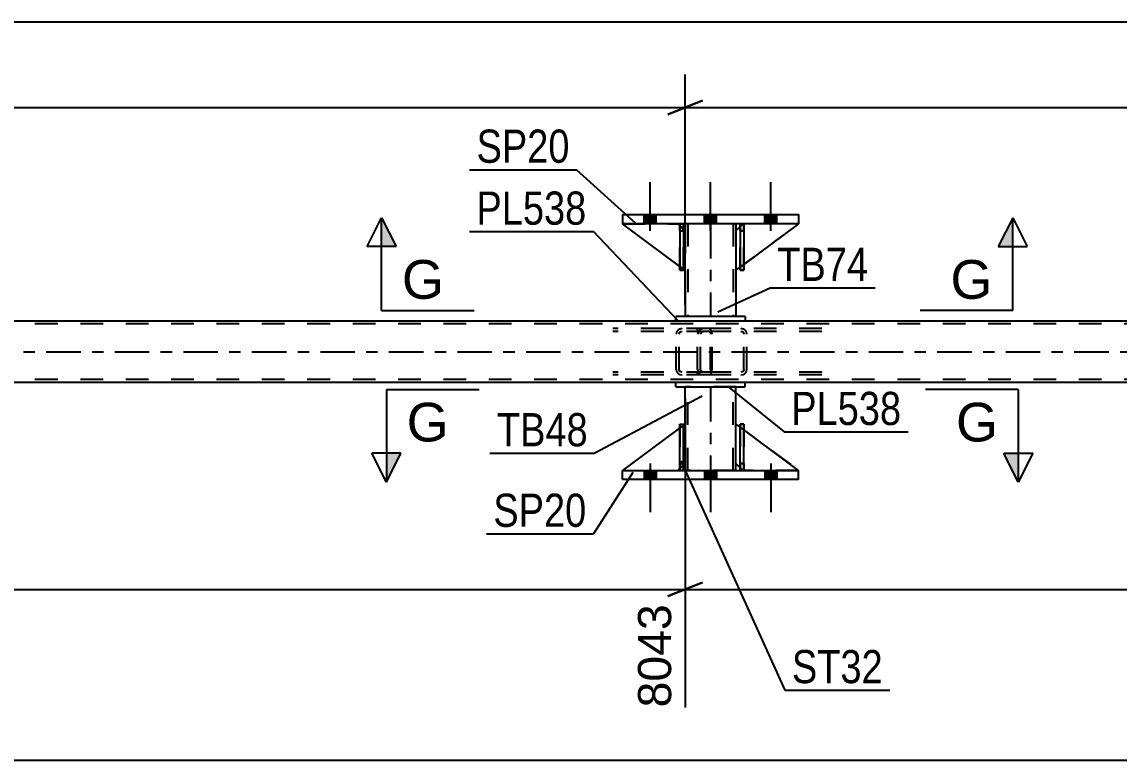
# Model space of a CAD drawing. Header units: millimetres. Extents: x 0 to 841, y 0 to 594.
# Drawn here: x 274.4 to 369.2, y 203.6 to 267.3 of the extents above; entities that cross this region are included whole.
import ezdxf

# ---------------------------------------------------------------- set-up
doc = ezdxf.new("R2010")
doc.units = ezdxf.units.MM
doc.linetypes.add('DXK_LINE_DOT2', pattern=[3.9198, 1.9599, -1.9599])
doc.linetypes.add('DXK_LINE_DOT3', pattern=[5.9187, 2.979, -0.9799, 0.9799, -0.9799])
doc.styles.add('Arial', font='ARIAL.TTF', dxfattribs={"height": 0.2})
doc.styles.add('Arial Narrow', font='ARIALN.TTF', dxfattribs={"height": 0.2})

# ---------------------------------------------------------------- blocks, each defined once
blk = doc.blocks.new('Part-317662454-4743 - 4581')
at = {"color": 2, "linetype": 'Continuous'}
for p, q in [((331.231, 246.204), (326.277, 249.873)), ((331.231, 249.719), (331.077, 249.873)), ((331.677, 249.273), (331.551, 249.399)), ((331.677, 249.273), (331.677, 249.273)), ((331.677, 245.873), (331.677, 249.273)), ((331.551, 245.967), (331.677, 245.873)), ((331.677, 245.873), (331.677, 245.873))]:
    blk.add_line(p, q, dxfattribs=at)
at = {"color": 7, "linetype": 'DXK_LINE_DOT2'}
for p, q in [((331.077, 249.873), (326.277, 249.873)), ((326.277, 249.873), (326.277, 249.873)), ((331.077, 249.873), (331.677, 249.273)), ((331.551, 249.399), (331.231, 249.719)), ((331.677, 249.273), (331.677, 245.873)), ((331.551, 245.967), (331.231, 246.204))]:
    blk.add_line(p, q, dxfattribs=at)
blk = doc.blocks.new('Part-317662454-4679 - 4581')
at = {"color": 2, "linetype": 'Continuous'}
for p, q in [((331.231, 232.261), (326.277, 228.592)), ((331.677, 232.592), (331.551, 232.498)), ((331.677, 229.192), (331.677, 232.592)), ((331.231, 228.746), (331.077, 228.592)), ((331.677, 229.192), (331.551, 229.066)), ((331.677, 229.192), (331.677, 229.192))]:
    blk.add_line(p, q, dxfattribs=at)
at = {"color": 7, "linetype": 'DXK_LINE_DOT2'}
for p, q in [((331.551, 232.498), (331.231, 232.261)), ((331.677, 229.192), (331.677, 232.592)), ((326.277, 228.592), (326.277, 228.592)), ((326.277, 228.592), (331.077, 228.592)), ((331.677, 229.192), (331.077, 228.592)), ((331.551, 229.066), (331.231, 228.746))]:
    blk.add_line(p, q, dxfattribs=at)
blk = doc.blocks.new('Part-317662454-4615 - 4581')
at = {"color": 7, "linetype": 'DXK_LINE_DOT2'}
for p, q in [((331.231, 249.273), (331.231, 249.873)), ((331.231, 249.873), (331.231, 249.873)), ((331.231, 249.873), (331.231, 245.873)), ((331.231, 249.873), (331.551, 249.873)), ((331.231, 245.873), (331.231, 249.273)), ((331.231, 249.273), (331.551, 249.273)), ((331.551, 249.873), (331.551, 249.273)), ((331.551, 245.873), (331.551, 249.873)), ((331.551, 249.273), (331.551, 245.873)), ((331.231, 245.873), (331.551, 245.873))]:
    blk.add_line(p, q, dxfattribs=at)
blk = doc.blocks.new('Part-317662454-4742 - 4581')
at = {"color": 7, "linetype": 'DXK_LINE_DOT2'}
for p, q in [((331.677, 245.873), (326.277, 249.873)), ((326.277, 249.873), (331.077, 249.873)), ((331.077, 249.873), (331.677, 249.273)), ((331.677, 249.273), (331.077, 249.873)), ((331.677, 249.273), (331.677, 245.873)), ((331.677, 249.273), (331.677, 249.273)), ((331.677, 249.273), (331.677, 245.873))]:
    blk.add_line(p, q, dxfattribs=at)
blk = doc.blocks.new('Part-317662454-4678 - 4581')
at = {"color": 7, "linetype": 'DXK_LINE_DOT2'}
for p, q in [((331.677, 232.592), (326.277, 228.592)), ((331.677, 229.192), (331.677, 232.592)), ((331.677, 232.592), (331.677, 229.192)), ((326.277, 228.592), (331.077, 228.592)), ((331.077, 228.592), (331.677, 229.192)), ((331.677, 229.192), (331.077, 228.592)), ((331.677, 229.192), (331.677, 229.192))]:
    blk.add_line(p, q, dxfattribs=at)
blk = doc.blocks.new('Part-317662454-4614 - 4581')
at = {"color": 7, "linetype": 'DXK_LINE_DOT2'}
for p, q in [((336.431, 249.273), (336.431, 249.873)), ((336.431, 249.873), (336.431, 249.873)), ((336.431, 249.873), (336.431, 245.873)), ((336.431, 249.873), (336.751, 249.873)), ((336.431, 245.873), (336.431, 249.273)), ((336.431, 249.273), (336.751, 249.273)), ((336.751, 249.873), (336.751, 249.273)), ((336.751, 245.873), (336.751, 249.873)), ((336.751, 249.273), (336.751, 245.873)), ((336.431, 245.873), (336.751, 245.873))]:
    blk.add_line(p, q, dxfattribs=at)
blk = doc.blocks.new('Part-317662454-4616 - 4581')
at = {"color": 2, "linetype": 'Continuous'}
for p, q in [((336.751, 249.873), (336.43, 249.873)), ((336.431, 249.873), (336.43, 245.873)), ((336.75, 249.873), (336.751, 249.873)), ((336.751, 249.873), (336.75, 245.873)), ((336.75, 245.873), (336.43, 245.873))]:
    blk.add_line(p, q, dxfattribs=at)
at = {"color": 7, "linetype": 'DXK_LINE_DOT2'}
for p, q in [((336.43, 249.873), (336.43, 249.273)), ((336.75, 249.273), (336.43, 249.273)), ((336.43, 249.273), (336.43, 245.873)), ((336.431, 249.873), (336.431, 249.873)), ((336.75, 249.273), (336.75, 249.873)), ((336.75, 245.873), (336.75, 249.273)), ((336.751, 249.873), (336.751, 249.873))]:
    blk.add_line(p, q, dxfattribs=at)
blk = doc.blocks.new('Part-317662454-4617 - 4581')
at = {"color": 7, "linetype": 'DXK_LINE_DOT2'}
for p, q in [((336.751, 232.592), (336.431, 232.592)), ((336.431, 229.192), (336.431, 232.592)), ((336.431, 228.592), (336.431, 232.592)), ((336.751, 232.592), (336.751, 229.192)), ((336.751, 228.592), (336.751, 232.592)), ((336.751, 229.192), (336.431, 229.192)), ((336.431, 228.592), (336.431, 229.192)), ((336.751, 228.592), (336.431, 228.592)), ((336.751, 229.192), (336.751, 228.592)), ((336.751, 228.592), (336.751, 228.592))]:
    blk.add_line(p, q, dxfattribs=at)
blk = doc.blocks.new('Part-317662454-4711 - 4581')
at = {"color": 2, "linetype": 'Continuous'}
for p, q in [((336.077, 229.192), (336.077, 232.592)), ((336.077, 232.592), (336.43, 232.33)), ((341.477, 228.592), (336.75, 232.093)), ((336.431, 228.839), (336.077, 229.192))]:
    blk.add_line(p, q, dxfattribs=at)
at = {"color": 7, "linetype": 'DXK_LINE_DOT2'}
for p, q in [((336.75, 232.093), (336.43, 232.33)), ((336.431, 228.839), (336.677, 228.592)), ((336.677, 228.592), (341.477, 228.592))]:
    blk.add_line(p, q, dxfattribs=at)
blk = doc.blocks.new('Part-317662454-4716 - 4581')
at = {"color": 2, "linetype": 'Continuous'}
for p, q in [((326.277, 250.673), (326.277, 249.873)), ((326.277, 250.673), (341.477, 250.673)), ((341.477, 250.673), (341.477, 249.873)), ((341.477, 249.873), (326.277, 249.873))]:
    blk.add_line(p, q, dxfattribs=at)
blk = doc.blocks.new('Part-317662454-4653 - 4581')
at = {"color": 2, "linetype": 'Continuous'}
for p, q in [((331.551, 249.873), (331.231, 249.873)), ((331.231, 249.873), (331.231, 245.873)), ((331.551, 249.873), (331.551, 249.873)), ((331.551, 249.873), (331.551, 245.873)), ((331.551, 245.873), (331.231, 245.873))]:
    blk.add_line(p, q, dxfattribs=at)
at = {"color": 7, "linetype": 'DXK_LINE_DOT2'}
for p, q in [((331.231, 249.873), (331.231, 249.273)), ((331.231, 249.873), (331.231, 249.873)), ((331.551, 249.273), (331.231, 249.273)), ((331.231, 249.273), (331.231, 245.873)), ((331.551, 249.273), (331.551, 249.873)), ((331.551, 249.873), (331.551, 249.873)), ((331.551, 245.873), (331.551, 249.273))]:
    blk.add_line(p, q, dxfattribs=at)
blk = doc.blocks.new('Part-317662454-4674 - 4581')
at = {"color": 2, "linetype": 'Continuous'}
for p, q in [((336.43, 249.627), (336.077, 249.273)), ((336.077, 249.273), (336.077, 245.873)), ((341.477, 249.873), (336.75, 246.372)), ((336.077, 245.873), (336.43, 246.135))]:
    blk.add_line(p, q, dxfattribs=at)
at = {"color": 7, "linetype": 'DXK_LINE_DOT2'}
for p, q in [((336.677, 249.873), (336.43, 249.627)), ((341.477, 249.873), (336.677, 249.873)), ((341.477, 249.873), (341.477, 249.873)), ((341.477, 249.873), (341.477, 249.873)), ((336.75, 246.372), (336.43, 246.135))]:
    blk.add_line(p, q, dxfattribs=at)
blk = doc.blocks.new('Part-317662454-4741 - 4581')
at = {"color": 2, "linetype": 'Continuous'}
for p, q in [((336.877, 241.873), (330.877, 241.873)), ((330.877, 241.473), (330.877, 241.873)), ((336.877, 241.873), (336.877, 241.473)), ((336.877, 241.473), (330.877, 241.473))]:
    blk.add_line(p, q, dxfattribs=at)
blk = doc.blocks.new('Part-317662454-4709 - 4581')
at = {"color": 2, "linetype": 'Continuous'}
for p, q in [((331.677, 249.873), (331.677, 249.273)), ((336.077, 249.873), (336.077, 249.273)), ((331.677, 245.873), (331.677, 241.873)), ((336.077, 245.873), (336.077, 241.873))]:
    blk.add_line(p, q, dxfattribs=at)
at = {"color": 7, "linetype": 'DXK_LINE_DOT2'}
for p, q in [((336.077, 249.873), (331.677, 249.873)), ((331.677, 249.273), (331.677, 245.873)), ((331.917, 249.873), (331.917, 241.873)), ((335.837, 249.873), (335.837, 241.873)), ((336.077, 249.273), (336.077, 245.873)), ((336.077, 241.873), (331.677, 241.873))]:
    blk.add_line(p, q, dxfattribs=at)
at = {"color": 7, "linetype": 'DXK_LINE_DOT3'}
blk.add_line((333.877, 249.873), (333.877, 241.873), dxfattribs=at)
blk = doc.blocks.new('Part-317662454-4710 - 4581')
at = {"color": 7, "linetype": 'DXK_LINE_DOT2'}
for p, q in [((336.077, 229.192), (336.077, 232.592)), ((336.077, 232.592), (341.477, 228.592)), ((336.677, 228.592), (336.077, 229.192)), ((341.477, 228.592), (336.677, 228.592))]:
    blk.add_line(p, q, dxfattribs=at)
blk = doc.blocks.new('Part-317662454-4721 - 4581')
at = {"color": 2, "linetype": 'Continuous'}
for p, q in [((326.277, 227.792), (326.277, 228.592)), ((326.277, 228.592), (341.477, 228.592)), ((341.477, 227.792), (341.477, 228.592)), ((341.477, 227.792), (326.277, 227.792))]:
    blk.add_line(p, q, dxfattribs=at)
blk = doc.blocks.new('Part-317662454-4722 - 4581')
at = {"color": 7, "linetype": 'DXK_LINE_DOT2'}
for p, q in [((336.677, 249.873), (336.077, 249.273)), ((336.077, 245.873), (341.477, 249.873)), ((336.077, 249.273), (336.077, 245.873)), ((341.477, 249.873), (336.677, 249.873))]:
    blk.add_line(p, q, dxfattribs=at)
blk = doc.blocks.new('Part-317662454-4770 - 4581')
at = {"color": 2, "linetype": 'Continuous'}
for p, q in [((728.274, 241.473), (69.358, 241.473)), ((728.274, 236.193), (69.358, 236.193))]:
    blk.add_line(p, q, dxfattribs=at)
at = {"color": 7, "linetype": 'DXK_LINE_DOT2'}
for p, q in [((728.274, 241.233), (69.358, 241.233)), ((728.274, 236.433), (69.358, 236.433))]:
    blk.add_line(p, q, dxfattribs=at)
at = {"color": 7, "linetype": 'DXK_LINE_DOT3'}
blk.add_line((69.358, 238.833), (728.274, 238.833), dxfattribs=at)
blk = doc.blocks.new('Bolt-317662454-4785 - 4581')
at = {"linetype": 'Continuous'}
for points in [[(329.197, 250.673), (328.157, 250.673), (328.157, 249.873), (329.197, 249.873)], [(329.197, 250.673), (328.157, 250.673), (328.157, 249.873), (329.197, 249.873)], [(329.197, 250.673), (328.157, 250.673), (328.157, 249.873), (329.197, 249.873)], [(334.397, 250.673), (333.357, 250.673), (333.357, 249.873), (334.397, 249.873)], [(334.397, 250.673), (333.357, 250.673), (333.357, 249.873), (334.397, 249.873)], [(339.597, 250.673), (338.557, 250.673), (338.557, 249.873), (339.597, 249.873)], [(339.597, 250.673), (338.557, 250.673), (338.557, 249.873), (339.597, 249.873)], [(339.597, 250.673), (338.557, 250.673), (338.557, 249.873), (339.597, 249.873)]]:
    blk.add_hatch(color=1, dxfattribs=at).paths.add_polyline_path(points)
at = {"color": 1, "linetype": 'Continuous'}
for p, q in [((328.677, 249.273), (328.677, 253.473)), ((328.677, 249.273), (328.677, 253.473)), ((328.677, 249.273), (328.677, 253.473)), ((333.877, 249.273), (333.877, 253.473)), ((333.877, 249.273), (333.877, 253.473)), ((339.077, 249.273), (339.077, 253.473)), ((339.077, 249.273), (339.077, 253.473)), ((339.077, 249.273), (339.077, 253.473)), ((328.157, 249.873), (328.157, 250.673)), ((328.157, 249.873), (328.157, 250.673)), ((328.157, 249.873), (328.157, 250.673)), ((329.197, 249.873), (329.197, 250.673)), ((329.197, 249.873), (329.197, 250.673)), ((329.197, 249.873), (329.197, 250.673)), ((333.357, 249.873), (333.357, 250.673)), ((333.357, 249.873), (333.357, 250.673)), ((334.397, 249.873), (334.397, 250.673)), ((334.397, 249.873), (334.397, 250.673)), ((338.557, 249.873), (338.557, 250.673)), ((338.557, 249.873), (338.557, 250.673)), ((338.557, 249.873), (338.557, 250.673)), ((339.597, 249.873), (339.597, 250.673)), ((339.597, 249.873), (339.597, 250.673)), ((339.597, 249.873), (339.597, 250.673))]:
    blk.add_line(p, q, dxfattribs=at)
blk = doc.blocks.new('Bolt-317662454-4786 - 4581')
at = {"linetype": 'Continuous'}
for points in [[(328.157, 227.792), (329.197, 227.792), (329.197, 228.592), (328.157, 228.592)], [(328.157, 227.792), (329.197, 227.792), (329.197, 228.592), (328.157, 228.592)], [(328.157, 227.792), (329.197, 227.792), (329.197, 228.592), (328.157, 228.592)], [(333.357, 227.792), (334.397, 227.792), (334.397, 228.592), (333.357, 228.592)], [(333.357, 227.792), (334.397, 227.792), (334.397, 228.592), (333.357, 228.592)], [(338.557, 227.792), (339.597, 227.792), (339.597, 228.592), (338.557, 228.592)], [(338.557, 227.792), (339.597, 227.792), (339.597, 228.592), (338.557, 228.592)], [(338.557, 227.792), (339.597, 227.792), (339.597, 228.592), (338.557, 228.592)]]:
    blk.add_hatch(color=1, dxfattribs=at).paths.add_polyline_path(points)
at = {"color": 1, "linetype": 'Continuous'}
for p, q in [((328.157, 228.592), (328.157, 227.792)), ((328.157, 228.592), (328.157, 227.792)), ((328.157, 228.592), (328.157, 227.792)), ((328.677, 229.192), (328.677, 224.992)), ((328.677, 229.192), (328.677, 224.992)), ((328.677, 229.192), (328.677, 224.992)), ((329.197, 228.592), (329.197, 227.792)), ((329.197, 228.592), (329.197, 227.792)), ((329.197, 228.592), (329.197, 227.792)), ((333.357, 228.592), (333.357, 227.792)), ((333.357, 228.592), (333.357, 227.792)), ((333.877, 229.192), (333.877, 224.992)), ((333.877, 229.192), (333.877, 224.992)), ((334.397, 228.592), (334.397, 227.792)), ((334.397, 228.592), (334.397, 227.792)), ((338.557, 228.592), (338.557, 227.792)), ((338.557, 228.592), (338.557, 227.792)), ((338.557, 228.592), (338.557, 227.792)), ((339.077, 229.192), (339.077, 224.992)), ((339.077, 229.192), (339.077, 224.992)), ((339.077, 229.192), (339.077, 224.992)), ((339.597, 228.592), (339.597, 227.792)), ((339.597, 228.592), (339.597, 227.792)), ((339.597, 228.592), (339.597, 227.792))]:
    blk.add_line(p, q, dxfattribs=at)
blk = doc.blocks.new('Part-317662454-4794 - 4581')
at = {"color": 2, "linetype": 'Continuous'}
for p, q in [((331.231, 228.592), (331.231, 232.592)), ((331.231, 232.592), (331.551, 232.592)), ((331.551, 228.592), (331.551, 232.592)), ((331.231, 228.592), (331.231, 228.592)), ((331.551, 228.592), (331.231, 228.592))]:
    blk.add_line(p, q, dxfattribs=at)
at = {"color": 7, "linetype": 'DXK_LINE_DOT2'}
for p, q in [((331.231, 232.592), (331.231, 229.192)), ((331.551, 229.192), (331.551, 232.592)), ((331.231, 229.192), (331.231, 228.592)), ((331.231, 229.192), (331.551, 229.192)), ((331.231, 228.592), (331.231, 228.592)), ((331.231, 228.592), (331.231, 228.592)), ((331.551, 228.592), (331.551, 229.192)), ((331.551, 228.592), (331.551, 228.592))]:
    blk.add_line(p, q, dxfattribs=at)
blk = doc.blocks.new('Part-317662454-4799 - 4581')
at = {"color": 2, "linetype": 'Continuous'}
for p, q in [((331.677, 232.592), (331.677, 235.792)), ((336.077, 232.592), (336.077, 235.792)), ((331.677, 228.592), (331.677, 229.192)), ((336.077, 228.592), (336.077, 229.192))]:
    blk.add_line(p, q, dxfattribs=at)
at = {"color": 7, "linetype": 'DXK_LINE_DOT2'}
for p, q in [((336.077, 235.792), (331.677, 235.792)), ((331.917, 228.592), (331.917, 235.792)), ((335.837, 228.592), (335.837, 235.792)), ((331.677, 229.192), (331.677, 232.592)), ((336.077, 229.192), (336.077, 232.592)), ((336.077, 228.592), (331.677, 228.592))]:
    blk.add_line(p, q, dxfattribs=at)
at = {"color": 7, "linetype": 'DXK_LINE_DOT3'}
blk.add_line((333.877, 235.792), (333.877, 228.592), dxfattribs=at)
blk = doc.blocks.new('Part-317662454-4804 - 4581')
at = {"color": 2, "linetype": 'Continuous'}
for p, q in [((336.877, 236.192), (330.877, 236.192)), ((330.877, 235.792), (330.877, 236.192)), ((336.877, 235.792), (336.877, 236.192)), ((330.877, 235.792), (336.877, 235.792))]:
    blk.add_line(p, q, dxfattribs=at)
blk = doc.blocks.new('Part-317662454-4838 - 4581')
at = {"color": 7, "linetype": 'DXK_LINE_DOT2'}
for p, q in [((331.231, 232.592), (331.551, 232.592)), ((331.231, 229.192), (331.231, 232.592)), ((331.231, 232.592), (331.231, 228.592)), ((331.551, 232.592), (331.551, 229.192)), ((331.551, 228.592), (331.551, 232.499)), ((331.551, 229.192), (331.231, 229.192)), ((331.231, 228.592), (331.231, 229.192)), ((331.551, 228.592), (331.231, 228.592)), ((331.551, 229.192), (331.551, 228.592)), ((331.551, 228.592), (331.551, 228.592))]:
    blk.add_line(p, q, dxfattribs=at)
blk = doc.blocks.new('Part-317662454-4839 - 4581')
at = {"color": 2, "linetype": 'Continuous'}
for p, q in [((336.431, 228.592), (336.43, 232.592)), ((336.43, 232.592), (336.75, 232.592)), ((336.751, 228.592), (336.75, 232.592)), ((336.43, 228.592), (336.431, 228.592)), ((336.751, 228.592), (336.431, 228.592))]:
    blk.add_line(p, q, dxfattribs=at)
at = {"color": 7, "linetype": 'DXK_LINE_DOT2'}
for p, q in [((336.43, 232.592), (336.43, 229.192)), ((336.75, 229.192), (336.75, 232.592)), ((336.43, 229.192), (336.43, 228.592)), ((336.43, 229.192), (336.75, 229.192)), ((336.431, 228.592), (336.43, 228.592)), ((336.431, 228.592), (336.431, 228.592)), ((336.75, 228.592), (336.75, 229.192)), ((336.751, 228.592), (336.751, 228.592))]:
    blk.add_line(p, q, dxfattribs=at)
blk = doc.blocks.new('Part-317662454-4852 - 4581')
at = {"color": 7, "linetype": 'DXK_LINE_DOT2'}
for p, q in [((333.271, 240.833), (333.075, 240.796)), ((343.499, 240.833), (333.271, 240.833)), ((336.701, 240.796), (336.506, 240.833)), ((332.799, 240.536), (332.76, 240.353)), ((332.76, 237.313), (332.76, 240.353)), ((333.015, 240.353), (333.035, 240.444)), ((333.015, 237.313), (333.015, 240.353)), ((333.035, 240.444), (333.09, 240.522)), ((333.09, 240.522), (333.173, 240.574)), ((333.173, 240.574), (333.271, 240.593)), ((343.499, 240.593), (333.271, 240.593)), ((336.506, 240.593), (336.604, 240.574)), ((336.604, 240.574), (336.687, 240.522)), ((336.687, 240.522), (336.742, 240.444)), ((336.742, 240.444), (336.761, 240.353)), ((336.761, 237.313), (336.761, 240.353)), ((337.017, 240.353), (336.978, 240.536)), ((337.017, 237.313), (337.017, 240.353)), ((332.76, 237.313), (332.799, 237.129)), ((333.035, 237.221), (333.015, 237.313)), ((333.09, 237.143), (333.035, 237.221)), ((333.173, 237.091), (333.09, 237.143)), ((333.271, 237.073), (333.173, 237.091)), ((343.499, 237.073), (333.271, 237.073)), ((336.604, 237.091), (336.506, 237.073)), ((336.687, 237.143), (336.604, 237.091)), ((336.742, 237.221), (336.687, 237.143)), ((336.761, 237.313), (336.742, 237.221)), ((336.978, 237.129), (337.017, 237.313)), ((333.075, 236.869), (333.271, 236.833)), ((343.499, 236.833), (333.271, 236.833)), ((336.506, 236.833), (336.701, 236.869))]:
    blk.add_line(p, q, dxfattribs=at)
for centre, start, end in [((333.251, 240.332), 110.75833, 155.68006), ((336.526, 240.332), 24.31994, 69.24167), ((333.251, 237.333), 204.31994, 249.24167), ((336.526, 237.333), 290.75833, 335.68006)]:
    blk.add_arc(centre, 0.496, start, end, dxfattribs=at)
blk = doc.blocks.new('Part-317662454-4860 - 4581')
at = {"color": 7, "linetype": 'DXK_LINE_DOT2'}
for p, q in [((333.752, 240.833), (325.429, 240.833)), ((331.418, 240.833), (331.225, 240.796)), ((332.76, 240.593), (332.76, 240.833)), ((333.856, 240.796), (333.752, 240.833)), ((333.944, 240.692), (333.856, 240.796)), ((334.002, 240.536), (333.944, 240.692)), ((333.752, 240.593), (325.429, 240.593)), ((330.953, 240.536), (330.915, 240.353)), ((330.915, 237.313), (330.915, 240.353)), ((331.166, 240.353), (331.185, 240.444)), ((331.166, 237.313), (331.166, 240.353)), ((331.185, 240.444), (331.24, 240.522)), ((331.24, 240.522), (331.321, 240.574)), ((331.321, 240.574), (331.418, 240.593)), ((333.752, 240.593), (333.804, 240.574)), ((333.804, 240.574), (333.848, 240.522)), ((333.848, 240.522), (333.877, 240.444)), ((333.877, 240.444), (333.888, 240.353)), ((333.888, 237.313), (333.888, 240.353)), ((334.023, 240.353), (334.002, 240.536)), ((334.023, 237.313), (334.023, 240.353)), ((333.752, 237.073), (325.429, 237.073)), ((330.915, 237.313), (330.953, 237.129)), ((331.185, 237.221), (331.166, 237.313)), ((331.24, 237.143), (331.185, 237.221)), ((331.321, 237.091), (331.24, 237.143)), ((331.418, 237.073), (331.321, 237.091)), ((332.76, 236.833), (332.76, 237.073)), ((333.804, 237.091), (333.752, 237.073)), ((333.848, 237.143), (333.804, 237.091)), ((333.877, 237.221), (333.848, 237.143)), ((333.856, 236.869), (333.944, 236.973)), ((333.888, 237.313), (333.877, 237.221)), ((333.944, 236.973), (334.002, 237.129)), ((334.002, 237.129), (334.023, 237.313)), ((333.752, 236.833), (325.429, 236.833)), ((331.225, 236.869), (331.418, 236.833)), ((333.752, 236.833), (333.856, 236.869))]:
    blk.add_line(p, q, dxfattribs=at)
for centre, start, end in [((331.403, 240.337), 111.19409, 156.15058), ((331.403, 237.328), 203.84942, 248.80591)]:
    blk.add_arc(centre, 0.492, start, end, dxfattribs=at)
blk = doc.blocks.new('StraightDimension-317662454-4879 - 4581')
at = {"color": 7, "linetype": 'Continuous'}
blk.add_line((60.098, 203.58), (737.534, 203.58), dxfattribs=at)
blk = doc.blocks.new('StraightDimension-317662454-4904 - 4581')
at = {"color": 7, "linetype": 'Continuous'}
for p, q in [((331.677, 234.792), (331.677, 208.125)), ((330.177, 217.719), (333.177, 218.919)), ((161.408, 218.319), (331.677, 218.319))]:
    blk.add_line(p, q, dxfattribs=at)
at = {"color": 0, "linetype": 'Continuous'}
blk.add_wipeout([(331.077, 217.619), (326.877, 217.619), (326.877, 207.525), (331.077, 207.525)], dxfattribs=at)
at = {"color": 3, "linetype": 'Continuous', "style": 'Arial'}
blk.add_text('8043', height=2.8652, rotation=90.00021, dxfattribs=at).set_placement((330.477, 208.125))
blk = doc.blocks.new('StraightDimension-317662454-4917 - 4581')
at = {"color": 7, "linetype": 'Continuous'}
for p, q in [((331.677, 234.792), (331.677, 208.125)), ((333.177, 218.919), (330.177, 217.719)), ((331.677, 218.319), (587.08, 218.319))]:
    blk.add_line(p, q, dxfattribs=at)
blk = doc.blocks.new('StraightDimension-317662454-4960 - 4581')
at = {"color": 7, "linetype": 'Continuous'}
for p, q in [((331.677, 242.873), (331.677, 262.779)), ((161.408, 259.929), (331.677, 259.929)), ((330.177, 259.329), (333.177, 260.529))]:
    blk.add_line(p, q, dxfattribs=at)
blk = doc.blocks.new('StraightDimension-317662454-4973 - 4581')
at = {"color": 7, "linetype": 'Continuous'}
for p, q in [((331.677, 242.873), (331.677, 262.779)), ((333.177, 260.529), (330.177, 259.329)), ((331.677, 259.929), (587.08, 259.929))]:
    blk.add_line(p, q, dxfattribs=at)
blk = doc.blocks.new('StraightDimension-317662454-16961 - 4581')
at = {"color": 7, "linetype": 'Continuous'}
blk.add_line((60.738, 267.312), (736.894, 267.312), dxfattribs=at)
blk = doc.blocks.new('Mark-317662454-4712 - 4581')
at = {"color": 30, "linetype": 'Continuous'}
for p in [(313.072, 254.554), (327.394, 249.952)]:
    blk.add_line(p, (322.311, 254.554), dxfattribs=at)
at = {"color": 0}
blk.add_wipeout([(321.711, 255.154), (321.711, 258.154), (313.672, 258.154), (313.672, 255.154)], dxfattribs=at)
blk.add_wipeout([(321.711, 255.154), (321.711, 258.154), (313.672, 258.154), (313.672, 255.154)], dxfattribs=at)
at = {"color": 3, "style": 'Arial Narrow'}
blk.add_text('SP20', height=2.8633, dxfattribs=at).set_placement((313.672, 255.154))
blk = doc.blocks.new('Mark-317662454-4717 - 4581')
at = {"color": 30, "linetype": 'Continuous'}
for p in [(327.165, 228.42), (314.52, 223.118)]:
    blk.add_line(p, (323.759, 223.118), dxfattribs=at)
at = {"color": 0}
blk.add_wipeout([(323.159, 223.718), (323.159, 226.718), (315.12, 226.718), (315.12, 223.718)], dxfattribs=at)
blk.add_wipeout([(323.159, 223.718), (323.159, 226.718), (315.12, 226.718), (315.12, 223.718)], dxfattribs=at)
at = {"color": 3, "style": 'Arial Narrow'}
blk.add_text('SP20', height=2.8633, dxfattribs=at).set_placement((315.12, 223.718))
blk = doc.blocks.new('Mark-317662454-4737 - 4581')
at = {"color": 30, "linetype": 'Continuous'}
for p in [(313.061, 249.207), (331.07, 241.503)]:
    blk.add_line(p, (323.765, 249.207), dxfattribs=at)
at = {"color": 0}
blk.add_wipeout([(323.165, 249.807), (323.165, 252.807), (313.661, 252.807), (313.661, 249.807)], dxfattribs=at)
blk.add_wipeout([(323.165, 249.807), (323.165, 252.807), (313.661, 252.807), (313.661, 249.807)], dxfattribs=at)
at = {"color": 3, "style": 'Arial Narrow'}
blk.add_text('PL538', height=2.8633, dxfattribs=at).set_placement((313.661, 249.807))
blk = doc.blocks.new('Mark-317662454-4705 - 4581')
at = {"color": 30, "linetype": 'Continuous'}
for p, q in [((334.514, 242.286), (339.04, 244.348)), ((339.04, 244.348), (348.094, 244.348))]:
    blk.add_line(p, q, dxfattribs=at)
at = {"color": 0}
blk.add_wipeout([(347.494, 244.948), (347.494, 247.948), (339.64, 247.948), (339.64, 244.948)], dxfattribs=at)
blk.add_wipeout([(347.494, 244.948), (347.494, 247.948), (339.64, 247.948), (339.64, 244.948)], dxfattribs=at)
at = {"color": 3, "style": 'Arial Narrow'}
blk.add_text('TB74', height=2.8633, dxfattribs=at).set_placement((339.64, 244.948))
blk = doc.blocks.new('Mark-317662454-4790 - 4581')
at = {"color": 30, "linetype": 'Continuous'}
for p, q in [((331.306, 229.404), (340.306, 209.616)), ((340.306, 209.616), (349.361, 209.616))]:
    blk.add_line(p, q, dxfattribs=at)
at = {"color": 0}
blk.add_wipeout([(348.761, 210.216), (348.761, 213.216), (340.906, 213.216), (340.906, 210.216)], dxfattribs=at)
blk.add_wipeout([(348.761, 210.216), (348.761, 213.216), (340.906, 213.216), (340.906, 210.216)], dxfattribs=at)
at = {"color": 3, "style": 'Arial Narrow'}
blk.add_text('ST32', height=2.8633, dxfattribs=at).set_placement((340.906, 210.216))
blk = doc.blocks.new('Mark-317662454-4795 - 4581')
at = {"color": 30, "linetype": 'Continuous'}
for p in [(333.165, 235.012), (314.83, 230.072)]:
    blk.add_line(p, (323.885, 230.072), dxfattribs=at)
at = {"color": 0}
blk.add_wipeout([(323.285, 230.672), (323.285, 233.672), (315.43, 233.672), (315.43, 230.672)], dxfattribs=at)
blk.add_wipeout([(323.285, 230.672), (323.285, 233.672), (315.43, 233.672), (315.43, 230.672)], dxfattribs=at)
at = {"color": 3, "style": 'Arial Narrow'}
blk.add_text('TB48', height=2.8633, dxfattribs=at).set_placement((315.43, 230.672))
blk = doc.blocks.new('Mark-317662454-4800 - 4581')
at = {"color": 30, "linetype": 'Continuous'}
for p, q in [((335.331, 235.869), (340.248, 231.908)), ((340.248, 231.908), (350.952, 231.908))]:
    blk.add_line(p, q, dxfattribs=at)
at = {"color": 0}
blk.add_wipeout([(350.352, 232.508), (350.352, 235.508), (340.848, 235.508), (340.848, 232.508)], dxfattribs=at)
blk.add_wipeout([(350.352, 232.508), (350.352, 235.508), (340.848, 235.508), (340.848, 232.508)], dxfattribs=at)
at = {"color": 3, "style": 'Arial Narrow'}
blk.add_text('PL538', height=2.8633, dxfattribs=at).set_placement((340.848, 232.508))
blk = doc.blocks.new('SectionMark-317662454-5107 - 4581')
at = {"linetype": 'Continuous'}
for points in [[(305.883, 230.086), (307.133, 230.086), (305.883, 227.586)], [(359.207, 230.086), (360.457, 230.086), (360.457, 227.586)]]:
    blk.add_hatch(color=6, dxfattribs=at).paths.add_polyline_path(points)
at = {"color": 6, "linetype": 'Continuous'}
for p, q in [((305.883, 235.586), (313.883, 235.586)), ((305.883, 235.586), (305.883, 227.586)), ((360.457, 235.586), (352.457, 235.586)), ((360.457, 235.586), (360.457, 227.586)), ((305.883, 227.586), (304.633, 230.086)), ((307.133, 230.086), (304.633, 230.086)), ((305.883, 227.586), (307.133, 230.086)), ((359.207, 230.086), (361.707, 230.086)), ((360.457, 227.586), (359.207, 230.086)), ((361.707, 230.086), (360.457, 227.586))]:
    blk.add_line(p, q, dxfattribs=at)
at = {"color": 0, "linetype": 'Continuous'}
for points in [[(311.263, 231.086), (311.263, 234.586), (307.633, 234.586), (307.633, 231.086)], [(358.707, 231.086), (358.707, 234.586), (355.077, 234.586), (355.077, 231.086)]]:
    blk.add_wipeout(points, dxfattribs=at)
at = {"color": 3, "linetype": 'Continuous', "style": 'Arial'}
for p in [(307.633, 231.086), (355.077, 231.086)]:
    blk.add_text('G', height=3.343, dxfattribs=at).set_placement(p)
blk = doc.blocks.new('SectionMark-317662454-5115 - 4581')
at = {"linetype": 'Continuous'}
for points in [[(306.721, 247.909), (305.471, 247.909), (305.471, 250.409)], [(359.976, 247.909), (358.726, 247.909), (359.976, 250.409)]]:
    blk.add_hatch(color=6, dxfattribs=at).paths.add_polyline_path(points)
at = {"color": 6, "linetype": 'Continuous'}
for p, q in [((304.221, 247.909), (305.471, 250.409)), ((305.471, 242.409), (305.471, 250.409)), ((305.471, 250.409), (306.721, 247.909)), ((359.976, 250.409), (358.726, 247.909)), ((359.976, 242.409), (359.976, 250.409)), ((359.976, 250.409), (361.226, 247.909)), ((306.721, 247.909), (304.221, 247.909)), ((358.726, 247.909), (361.226, 247.909)), ((305.471, 242.409), (313.471, 242.409)), ((359.976, 242.409), (351.976, 242.409))]:
    blk.add_line(p, q, dxfattribs=at)
at = {"color": 0, "linetype": 'Continuous'}
for points in [[(310.851, 243.409), (310.851, 246.909), (307.221, 246.909), (307.221, 243.409)], [(358.226, 243.409), (358.226, 246.909), (354.596, 246.909), (354.596, 243.409)]]:
    blk.add_wipeout(points, dxfattribs=at)
at = {"color": 3, "linetype": 'Continuous', "style": 'Arial'}
for p in [(307.221, 243.409), (354.596, 243.409)]:
    blk.add_text('G', height=3.343, dxfattribs=at).set_placement(p)

msp = doc.modelspace()

# ---------------------------------------------------------------- block references
for name in ['Bolt-317662454-4785 - 4581', 'Part-317662454-4716 - 4581', 'Part-317662454-4743 - 4581', 'Part-317662454-4742 - 4581', 'Part-317662454-4615 - 4581', 'Part-317662454-4653 - 4581', 'Part-317662454-4709 - 4581', 'Part-317662454-4674 - 4581', 'Part-317662454-4722 - 4581', 'Part-317662454-4616 - 4581', 'Part-317662454-4614 - 4581', 'Part-317662454-4741 - 4581', 'Part-317662454-4770 - 4581', 'Part-317662454-4860 - 4581', 'Part-317662454-4852 - 4581', 'Part-317662454-4804 - 4581', 'Part-317662454-4799 - 4581', 'Part-317662454-4679 - 4581', 'Part-317662454-4678 - 4581', 'Part-317662454-4794 - 4581', 'Part-317662454-4838 - 4581', 'Part-317662454-4711 - 4581', 'Part-317662454-4710 - 4581', 'Part-317662454-4839 - 4581', 'Part-317662454-4617 - 4581', 'Part-317662454-4721 - 4581', 'Bolt-317662454-4786 - 4581']:
    msp.add_blockref(name, (0, 0))

# ---------------------------------------------------------------- next in the draw order: block references
for name in ['StraightDimension-317662454-4960 - 4581', 'StraightDimension-317662454-4879 - 4581']:
    msp.add_blockref(name, (0, 0))

# ---------------------------------------------------------------- next in the draw order: block references
for name in ['StraightDimension-317662454-4973 - 4581', 'StraightDimension-317662454-4904 - 4581']:
    msp.add_blockref(name, (0, 0))

# ---------------------------------------------------------------- next in the draw order: block references
for name in ['StraightDimension-317662454-16961 - 4581', 'StraightDimension-317662454-4917 - 4581', 'Mark-317662454-4717 - 4581']:
    msp.add_blockref(name, (0, 0))

# ---------------------------------------------------------------- next in the draw order: block references
for name in ['Mark-317662454-4712 - 4581', 'Mark-317662454-4705 - 4581', 'Mark-317662454-4795 - 4581', 'Mark-317662454-4800 - 4581', 'Mark-317662454-4790 - 4581']:
    msp.add_blockref(name, (0, 0))

# ---------------------------------------------------------------- next in the draw order: block references
for name in ['Mark-317662454-4737 - 4581', 'SectionMark-317662454-5107 - 4581']:
    msp.add_blockref(name, (0, 0))

# ---------------------------------------------------------------- next in the draw order: block references
msp.add_blockref('SectionMark-317662454-5115 - 4581', (0, 0))

doc.saveas('drawing.dxf')
